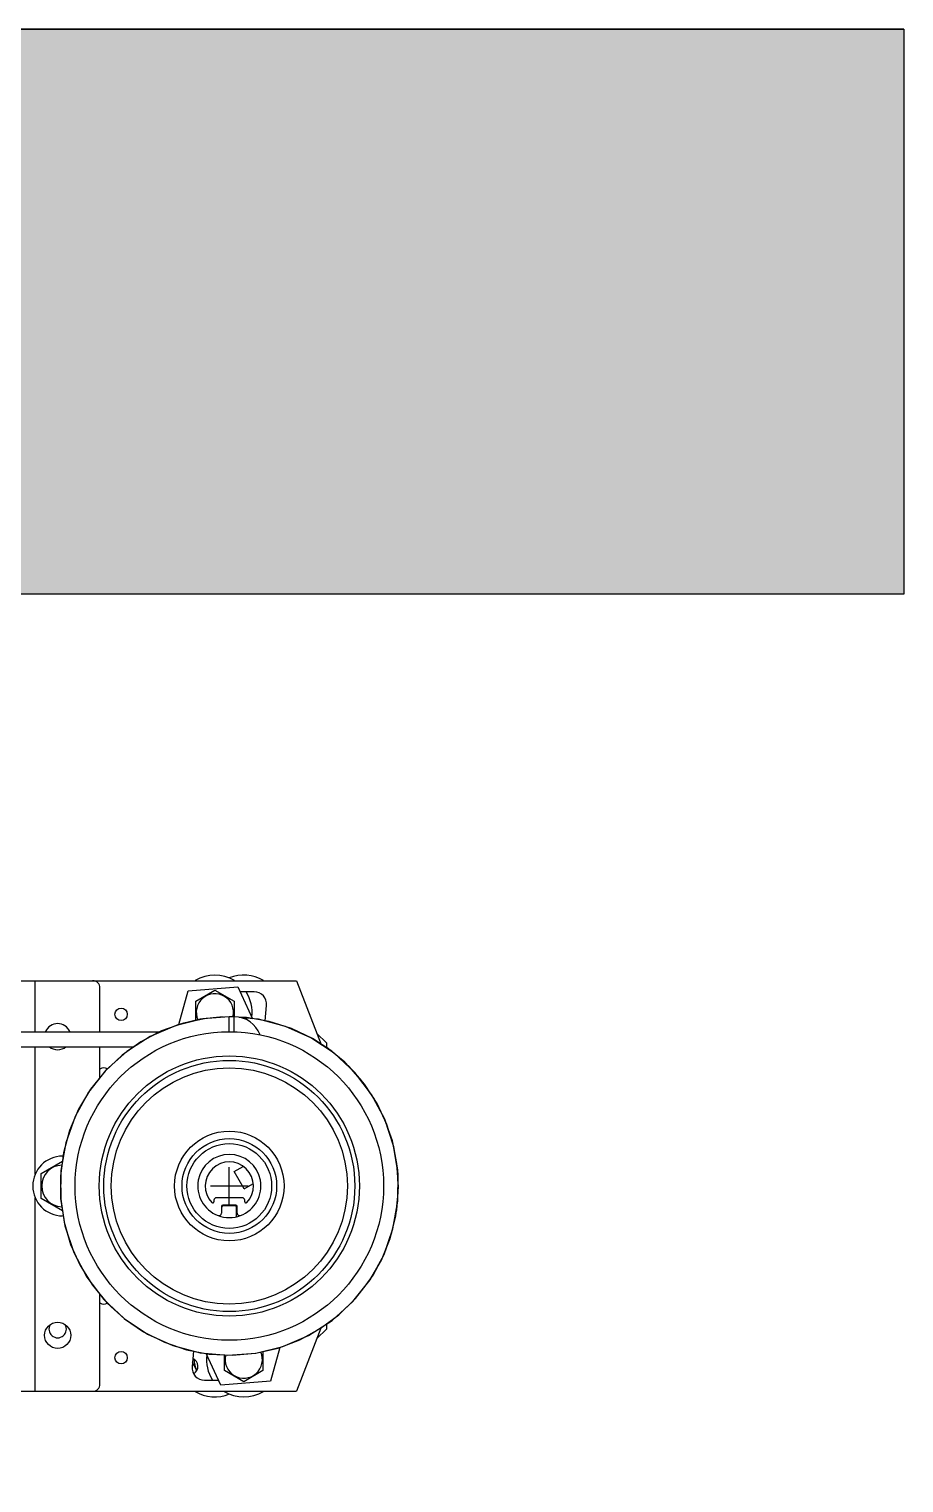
# Model space of a CAD drawing. Header units: millimetres. Extents: x 21899 to 38731, y -5425 to 3612.
# Drawn here: x 29738 to 30089, y -2828 to -2244 of the extents above; entities that cross this region are included whole.
import ezdxf

# ---------------------------------------------------------------- set-up
doc = ezdxf.new("R2010")
doc.units = ezdxf.units.MM
doc.layers.add('dwgmodels.com', color=250, linetype='Continuous')

msp = doc.modelspace()

# ---------------------------------------------------------------- hatches: boundary and pattern name
at = {"layer": 'dwgmodels.com', "true_color": 0xc7c8ca}
h = msp.add_hatch(color=9, dxfattribs=at)
h.dxf.hatch_style = 1
h.paths.add_polyline_path([(26306.15, -2827.73), (26306.15, -2243.56), (30089.21, -2243.56), (30089.21, -2470.56), (26556.15, -2470.56), (26556.15, -2827.73)])

# ---------------------------------------------------------------- linework, layer by layer
at = {"color": 7, "linetype": 'Continuous'}
for p, q in [((30089.21, -2243.56), (26306.15, -2243.56)), ((30089.21, -2243.56), (30089.21, -2470.56)), ((29732.03, -2625.92), (29845.03, -2625.92)), ((29801.46, -2630.02), (29821.39, -2628.36)), ((29821.39, -2628.36), (29827.38, -2641.19)), ((29845.03, -2625.92), (29854.95, -2651.5)), ((29766.03, -2646.42), (29766.03, -2628.92)), ((29797.75, -2643.55), (29801.46, -2630.02)), ((29804.51, -2634.21), (29812.22, -2629.76)), ((29804.51, -2641.88), (29804.51, -2634.21)), ((29812.22, -2629.76), (29819.93, -2634.21)), ((29819.93, -2634.21), (29819.93, -2640.42)), ((29828.03, -2630.42), (29822.35, -2630.42)), ((29818.03, -2640.42), (29807.51, -2641.23)), ((29818.03, -2640.42), (29808.72, -2641.06)), ((29820.03, -2640.42), (29818.03, -2640.42)), ((29832.49, -2642.07), (29833.01, -2635.83)), ((29799.58, -2642.97), (29790.79, -2646.11)), ((29807.51, -2641.23), (29796.6, -2643.88)), ((29806.26, -2641.44), (29797.2, -2643.69)), ((29807.33, -2641.26), (29797.81, -2643.6)), ((29808.72, -2641.06), (29799.58, -2642.97)), ((29815.54, -2640.46), (29806.26, -2641.44)), ((29815.55, -2640.64), (29807.33, -2641.26)), ((29518.03, -2646.42), (29790.21, -2646.42)), ((29789.69, -2646.69), (29788.53, -2647.15)), ((29857.03, -2650.92), (29853.26, -2647.15)), ((29857.03, -2650.92), (29857.03, -2652.87)), ((29518.03, -2652.44), (29779.69, -2652.44)), ((29766.03, -2664.83), (29766.03, -2652.44)), ((29742.37, -2703.42), (29750.91, -2698.49)), ((29742.37, -2713.42), (29742.37, -2703.42)), ((29824.02, -2709.58), (29820.02, -2702.65)), ((29750.92, -2718.35), (29742.37, -2713.42)), ((29811.86, -2714.12), (29811.86, -2714.73)), ((29823.21, -2713.12), (29812.86, -2713.12)), ((29820.71, -2716.12), (29815.36, -2716.12)), ((29824.21, -2714.73), (29824.21, -2714.12)), ((29814.86, -2716.62), (29814.86, -2719.34)), ((29820.61, -2716.37), (29815.46, -2716.37)), ((29820.96, -2720.73), (29820.96, -2716.87)), ((29821.21, -2719.34), (29821.21, -2716.62)), ((29766.03, -2787.92), (29766.03, -2751.98)), ((29854.87, -2765.55), (29845.03, -2790.92)), ((29853.26, -2769.68), (29857.03, -2765.92)), ((29857.03, -2763.92), (29857.1, -2763.87)), ((29857.03, -2763.95), (29857.03, -2765.92)), ((29803.57, -2774.72), (29803.05, -2781)), ((29828.64, -2775.58), (29839.56, -2772.92)), ((29838.36, -2773.26), (29834.6, -2786.81)), ((29805, -2782.52), (29803.18, -2779.37)), ((29814.67, -2788.47), (29808.75, -2775.71)), ((29809.95, -2775.93), (29819.28, -2776.4)), ((29816.14, -2782.62), (29816.14, -2776.29)), ((29817.44, -2776.41), (29828.64, -2775.58)), ((29819.28, -2776.4), (29828.58, -2775.59)), ((29831.55, -2774.91), (29831.55, -2782.62)), ((29808.03, -2786.42), (29813.72, -2786.42)), ((29823.84, -2787.07), (29816.14, -2782.62)), ((29831.55, -2782.62), (29823.84, -2787.07)), ((29732.03, -2790.92), (29845.03, -2790.92)), ((29834.6, -2786.81), (29814.67, -2788.47))]:
    msp.add_line(p, q, dxfattribs=at)
for p, q in [((30089.21, -2470.56), (26556.15, -2470.56)), ((29818.03, -2715.98), (29818.03, -2700.85)), ((29810.46, -2708.42), (29825.6, -2708.42))]:
    msp.add_line(p, q)
at = {"color": 9, "linetype": 'Continuous'}
for p, q in [((29740.03, -2646.42), (29740.03, -2625.92)), ((29818.03, -2646.42), (29818.03, -2640.42)), ((29820.03, -2646.42), (29820.03, -2640.42)), ((29740.03, -2703.66), (29740.03, -2652.44)), ((29740.03, -2790.92), (29740.03, -2713.17))]:
    msp.add_line(p, q, dxfattribs=at)
at = {"color": 2, "linetype": 'Continuous'}
for p, q in [((29820.02, -2702.65), (29823.57, -2700.6)), ((29824.02, -2709.58), (29827.54, -2707.55))]:
    msp.add_line(p, q, dxfattribs=at)
at = {"color": 7, "linetype": 'Continuous'}
for points in [[(29790.79, -2646.11), (29782.51, -2650.43), (29774.91, -2655.84), (29768.11, -2662.24), (29762.26, -2669.51), (29757.46, -2677.52), (29753.8, -2686.1), (29751.35, -2695.11), (29750.15, -2704.37), (29750.24, -2713.7), (29751.6, -2722.94), (29754.22, -2731.9), (29758.03, -2740.42), (29762.98, -2748.33), (29768.97, -2755.5), (29775.88, -2761.77), (29783.58, -2767.04), (29791.94, -2771.21), (29800.78, -2774.19), (29809.95, -2775.93)], [(29796.6, -2643.88), (29786.26, -2648.29), (29776.8, -2654.35), (29768.45, -2661.87), (29761.47, -2670.67), (29756.02, -2680.5), (29752.27, -2691.09), (29750.32, -2702.16)], [(29828.58, -2775.59), (29837.68, -2773.52), (29846.41, -2770.21), (29854.6, -2765.74), (29862.11, -2760.19), (29868.79, -2753.67), (29874.51, -2746.29), (29879.16, -2738.2), (29882.66, -2729.55), (29884.95, -2720.5), (29885.97, -2711.22), (29885.72, -2701.89), (29884.19, -2692.68), (29881.41, -2683.77), (29877.43, -2675.32), (29872.34, -2667.5), (29866.22, -2660.44), (29859.2, -2654.29), (29851.4, -2649.17), (29842.97, -2645.15), (29834.07, -2642.34), (29824.87, -2640.76), (29822.02, -2640.67)], [(29885.75, -2714.58), (29885.84, -2703.35), (29884.08, -2692.25), (29880.52, -2681.59), (29875.25, -2671.67), (29868.42, -2662.75), (29860.21, -2655.08), (29850.85, -2648.86), (29840.59, -2644.27), (29829.72, -2641.43), (29822.9, -2640.81)], [(29872.62, -2748.7), (29875.86, -2744.2), (29880.21, -2735.94), (29883.4, -2727.17), (29885.35, -2718.04), (29886.03, -2708.73), (29885.43, -2699.41), (29883.56, -2690.27), (29880.46, -2681.46), (29876.18, -2673.17), (29870.81, -2665.53), (29864.44, -2658.71), (29857.19, -2652.82), (29857.03, -2652.73)], [(29750.32, -2702.16), (29750.21, -2713.39), (29751.96, -2724.49), (29755.51, -2735.15), (29760.76, -2745.08), (29767.58, -2754.01), (29775.78, -2761.7), (29785.13, -2767.93), (29795.38, -2772.53), (29806.25, -2775.39), (29817.44, -2776.41)], [(29839.56, -2772.92), (29849.88, -2768.49), (29859.34, -2762.43), (29867.67, -2754.89), (29874.65, -2746.08), (29880.08, -2736.24), (29883.81, -2725.65), (29885.75, -2714.58)]]:
    msp.add_lwpolyline(points, dxfattribs=at)
for centre, radius in [((29774.53, -2639.42), 2.5), ((29818.03, -2708.42), 62), ((29818.03, -2708.42), 52.28), ((29818.03, -2708.42), 19.02), ((29749.03, -2768.42), 5.25), ((29774.53, -2777.42), 2.5)]:
    msp.add_circle(centre, radius, dxfattribs=at)
at = {"color": 9, "linetype": 'Continuous'}
for radius in [50.45, 47.45, 22.02, 17.02]:
    msp.add_circle((29818.03, -2708.42), radius, dxfattribs=at)
at = {"color": 7, "linetype": 'Continuous'}
for centre, radius, start, end in [((29763.03, -2628.92), 3, 0, 90), ((29812.22, -2638.66), 15, 58.25162, 121.74838), ((29823.84, -2638.66), 15, 58.25162, 112.84243), ((29812.22, -2638.66), 7.48, 346.34868, 203.73049), ((29812.22, -2638.66), 15, 352.76208, 33.35684), ((29828.03, -2635.42), 5, 355.23636, 90), ((29820.03, -2651.42), 11, 19.89272, 90), ((29749.03, -2648.42), 5.25, 22.59677, 157.40323), ((29749.03, -2648.42), 5.25, 230.56246, 309.43754), ((29749.03, -2650.92), 3.5, 205.86562, 210.84965), ((29749.03, -2650.92), 3.5, 329.15035, 334.13438), ((29767.53, -2663.42), 2.5, 53.823, 126.98011), ((29751.03, -2708.42), 12, 90, 270), ((29818.03, -2708.42), 12.69, 290.92407, 249.07593), ((29818.03, -2708.42), 9.69, 316.57716, 223.42284), ((29751.03, -2708.42), 8.4, 92.31376, 267.50053), ((29811.36, -2714.73), 0.5, 223.42284, 0), ((29812.86, -2714.12), 1, 90, 180), ((29815.36, -2716.62), 0.5, 90, 180), ((29820.71, -2716.62), 0.5, 0, 90), ((29823.21, -2714.12), 1, 0, 90), ((29824.71, -2714.73), 0.5, 180, 316.57716), ((29813.86, -2719.34), 1, 249.07593, 0), ((29818.03, -2708.42), 12.7, 249.07772, 290.92228), ((29815.46, -2716.87), 0.5, 90, 180), ((29820.46, -2716.87), 0.5, 0, 90), ((29820.61, -2716.87), 0.5, 0, 90), ((29822.21, -2719.34), 1, 180, 290.92407), ((29767.53, -2753.42), 2.5, 233.01989, 304.51147), ((29749.03, -2765.92), 3.5, 149.15035, 30.84965), ((29802.03, -2780.92), 3.4, 299.68334, 67.67764), ((29812.22, -2778.17), 8.4, 179.27461, 210.81426), ((29823.84, -2778.17), 15, 172.48212, 213.35684), ((29823.84, -2778.17), 7.48, 165.73655, 24.18605), ((29808.03, -2781.42), 5, 175.23636, 270), ((29763.03, -2787.92), 3, 270, 0), ((29812.22, -2778.17), 15, 238.25162, 292.84243), ((29823.84, -2778.17), 15, 238.25162, 301.74838)]:
    msp.add_arc(centre, radius, start, end, dxfattribs=at)
at = {"color": 9, "linetype": 'Continuous'}
msp.add_arc((29805.56, -2781.86), 2.5, 205.18206, 228.09576, dxfattribs=at)
at = {"layer": 'dwgmodels.com', "color": 5}
msp.add_lwpolyline([(26306.15, -2827.73), (26306.15, -2243.56), (30089.21, -2243.56), (30089.21, -2470.56), (26556.15, -2470.56), (26556.15, -2827.73), (26306.15, -2827.73)], dxfattribs=at)

doc.saveas('drawing.dxf')
